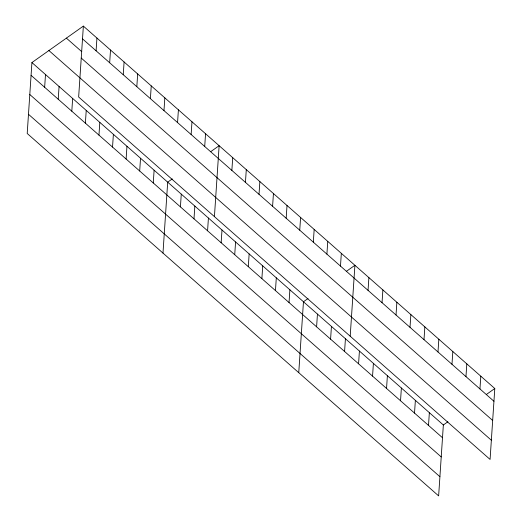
<?xml version="1.0" encoding="UTF-8"?>
<svg xmlns="http://www.w3.org/2000/svg" width="522" height="522" viewBox="0 0 522 522"><rect width="100%" height="100%" fill="white"/><g stroke="black" fill="none" stroke-linecap="round" stroke-linejoin="round"><path stroke-width="0.78" d="M83.363 26.1L78.652 97.02L490.08 459.432L494.791 388.512L83.363 26.1L31.92 62.568L27.209 133.488L438.637 495.9L443.348 424.98L447.915 421.743M44.651 87.285L45.499 74.529M58.229 99.245L59.077 86.489M71.808 111.206L72.649 98.449M85.38 123.166L86.228 110.41M96.094 50.817L96.942 38.06M98.958 135.126L99.806 122.363M109.672 62.777L110.52 50.021M112.537 147.08L113.385 134.324M123.251 74.737L124.092 61.981M126.115 159.04L126.957 146.284M136.823 86.698L137.671 73.941M139.687 171.001L140.535 158.244M150.401 98.651L151.25 85.895M153.266 182.961L154.114 170.205M163.98 110.612L164.828 97.855M162.981 253.085L167.692 182.165L172.26 178.922M177.558 122.572L178.407 109.816M180.423 206.882L181.271 194.125M191.13 134.532L191.979 121.776M193.995 218.842L194.843 206.086M204.709 146.493L205.557 133.736M207.573 230.802L208.422 218.046M214.425 216.617L219.136 145.697L210.647 151.713M221.152 242.763L222 230M231.866 170.413L232.714 157.657M234.73 254.716L235.579 241.96M245.444 182.374L246.286 169.617M248.309 266.677L249.151 253.92M259.016 194.334L259.865 181.578M261.881 278.637L262.729 265.881M272.595 206.288L273.443 193.531M275.459 290.597L276.308 277.841M286.173 218.248L287.022 205.492M289.038 302.558L289.886 289.801M299.752 230.209L300.594 217.452M298.754 372.682L303.465 301.762L308.032 298.519M313.324 242.169L314.172 229.412M316.6 326.837L317.448 314.081M326.902 254.129L327.751 241.373M330.589 339.163L331.437 326.407M340.481 266.089L341.329 253.333M344.579 351.482L345.427 338.726M350.197 336.214L354.908 265.293L346.419 271.31M358.568 363.808L359.417 351.052M368.049 290.369L368.891 277.613M372.558 376.127L373.406 363.371M382.032 302.695L382.88 289.938M386.548 388.446L387.389 375.69M396.022 315.014L396.87 302.258M400.531 400.772L401.379 388.016M410.011 327.34L410.86 314.577M414.52 413.091L415.368 400.335M424.001 339.659L424.849 326.902M428.51 425.417L429.358 412.661M437.991 351.978L438.839 339.222M451.98 364.304L452.822 351.547M465.963 376.623L466.812 363.867M479.953 388.949L480.801 376.192M486.302 394.528L494.791 388.512M82.515 38.856L493.942 401.268M66.385 38.132L81.739 51.652M81.243 58.053L492.67 420.464M48.898 50.536L491.352 440.235M31.92 62.568L443.348 424.98M31.072 75.325L442.499 437.736M29.8 94.521L441.227 456.933M28.488 114.292L439.909 476.703"/></g></svg>
